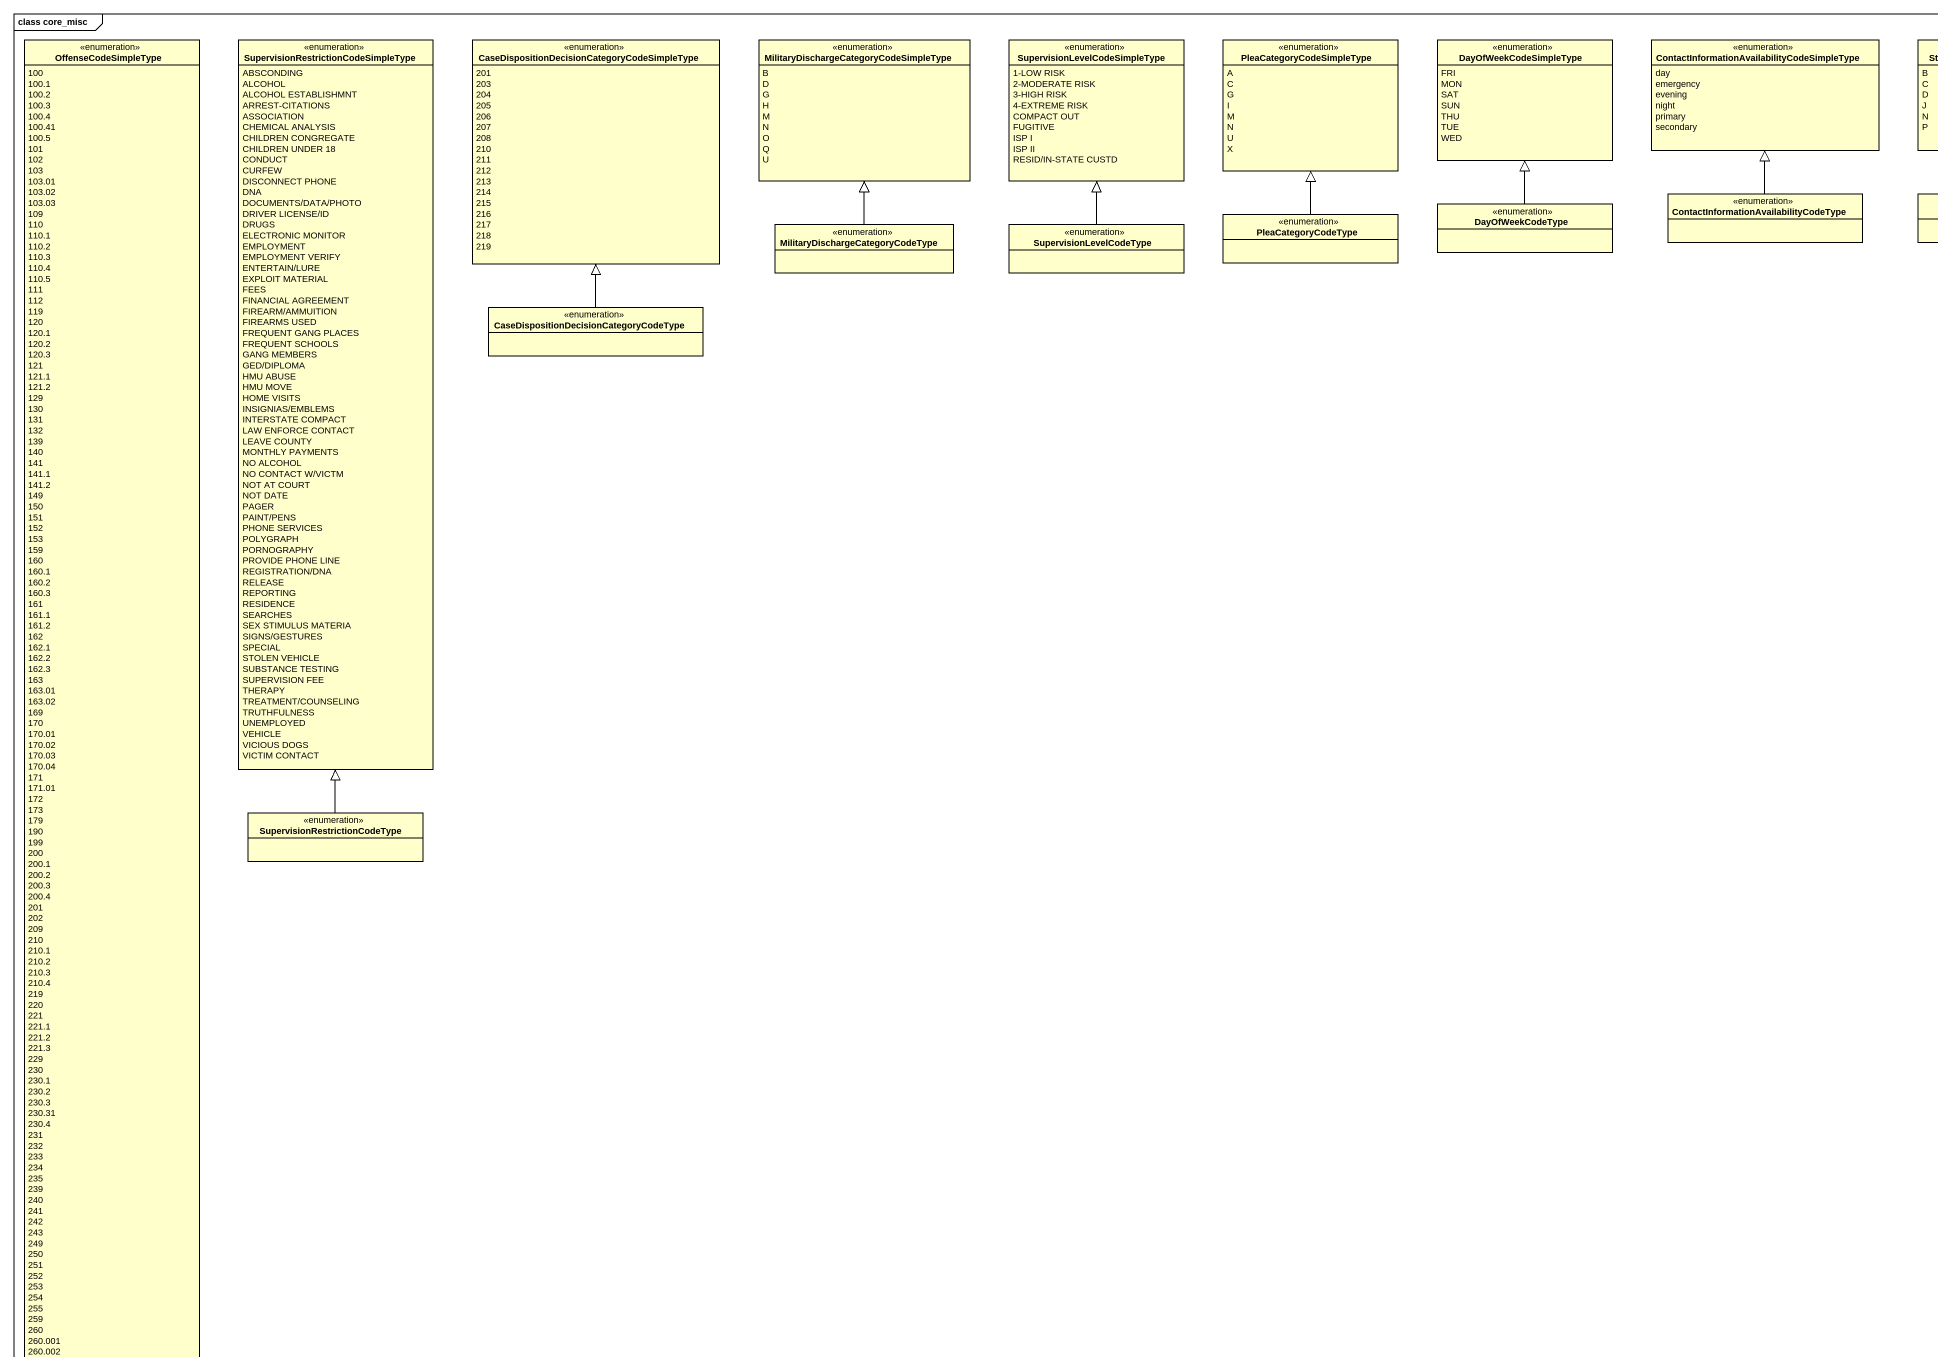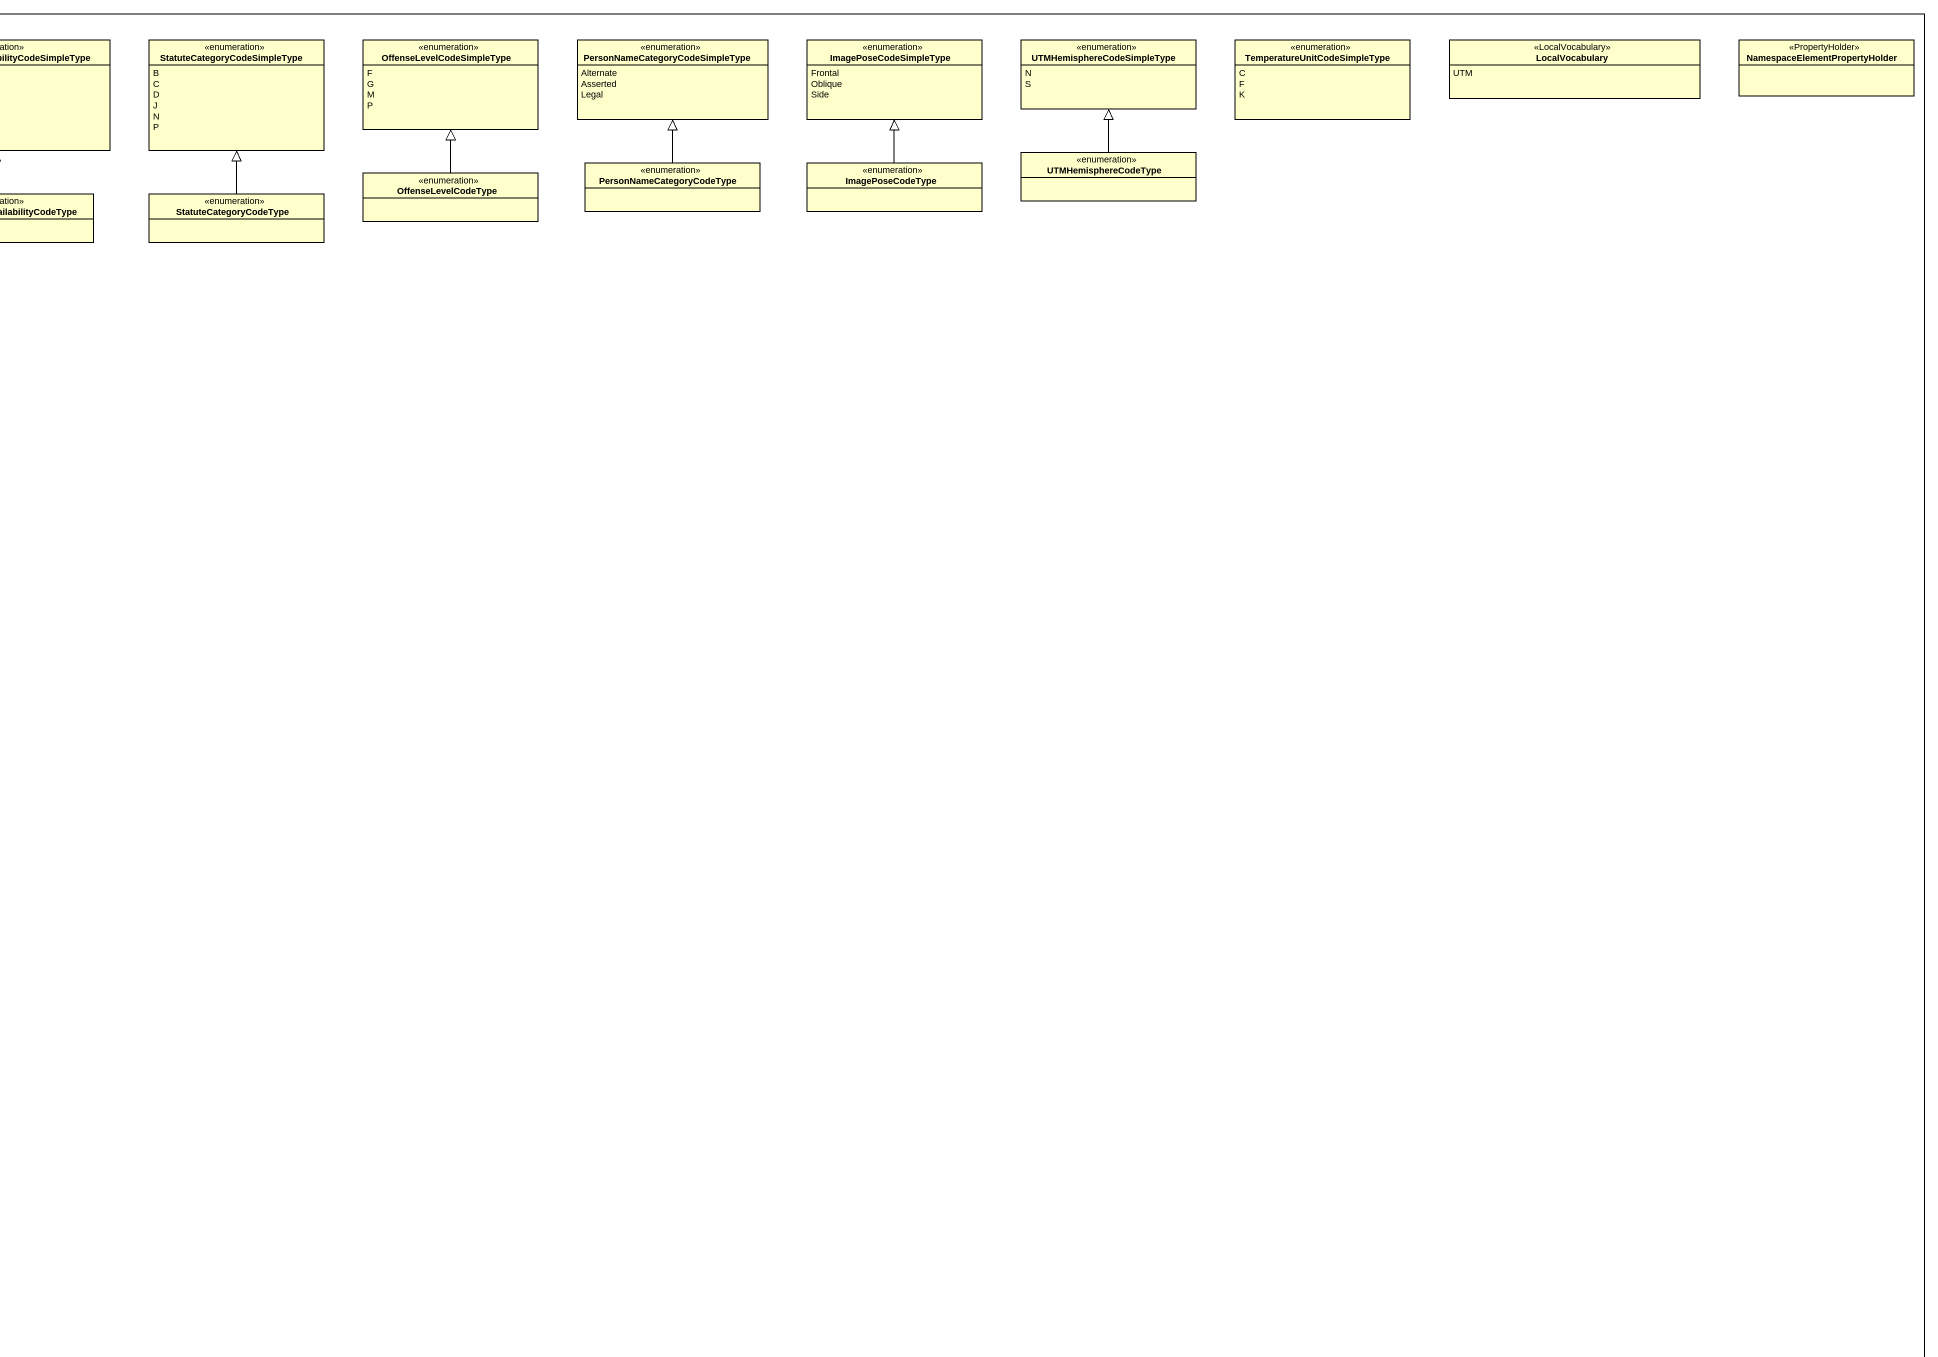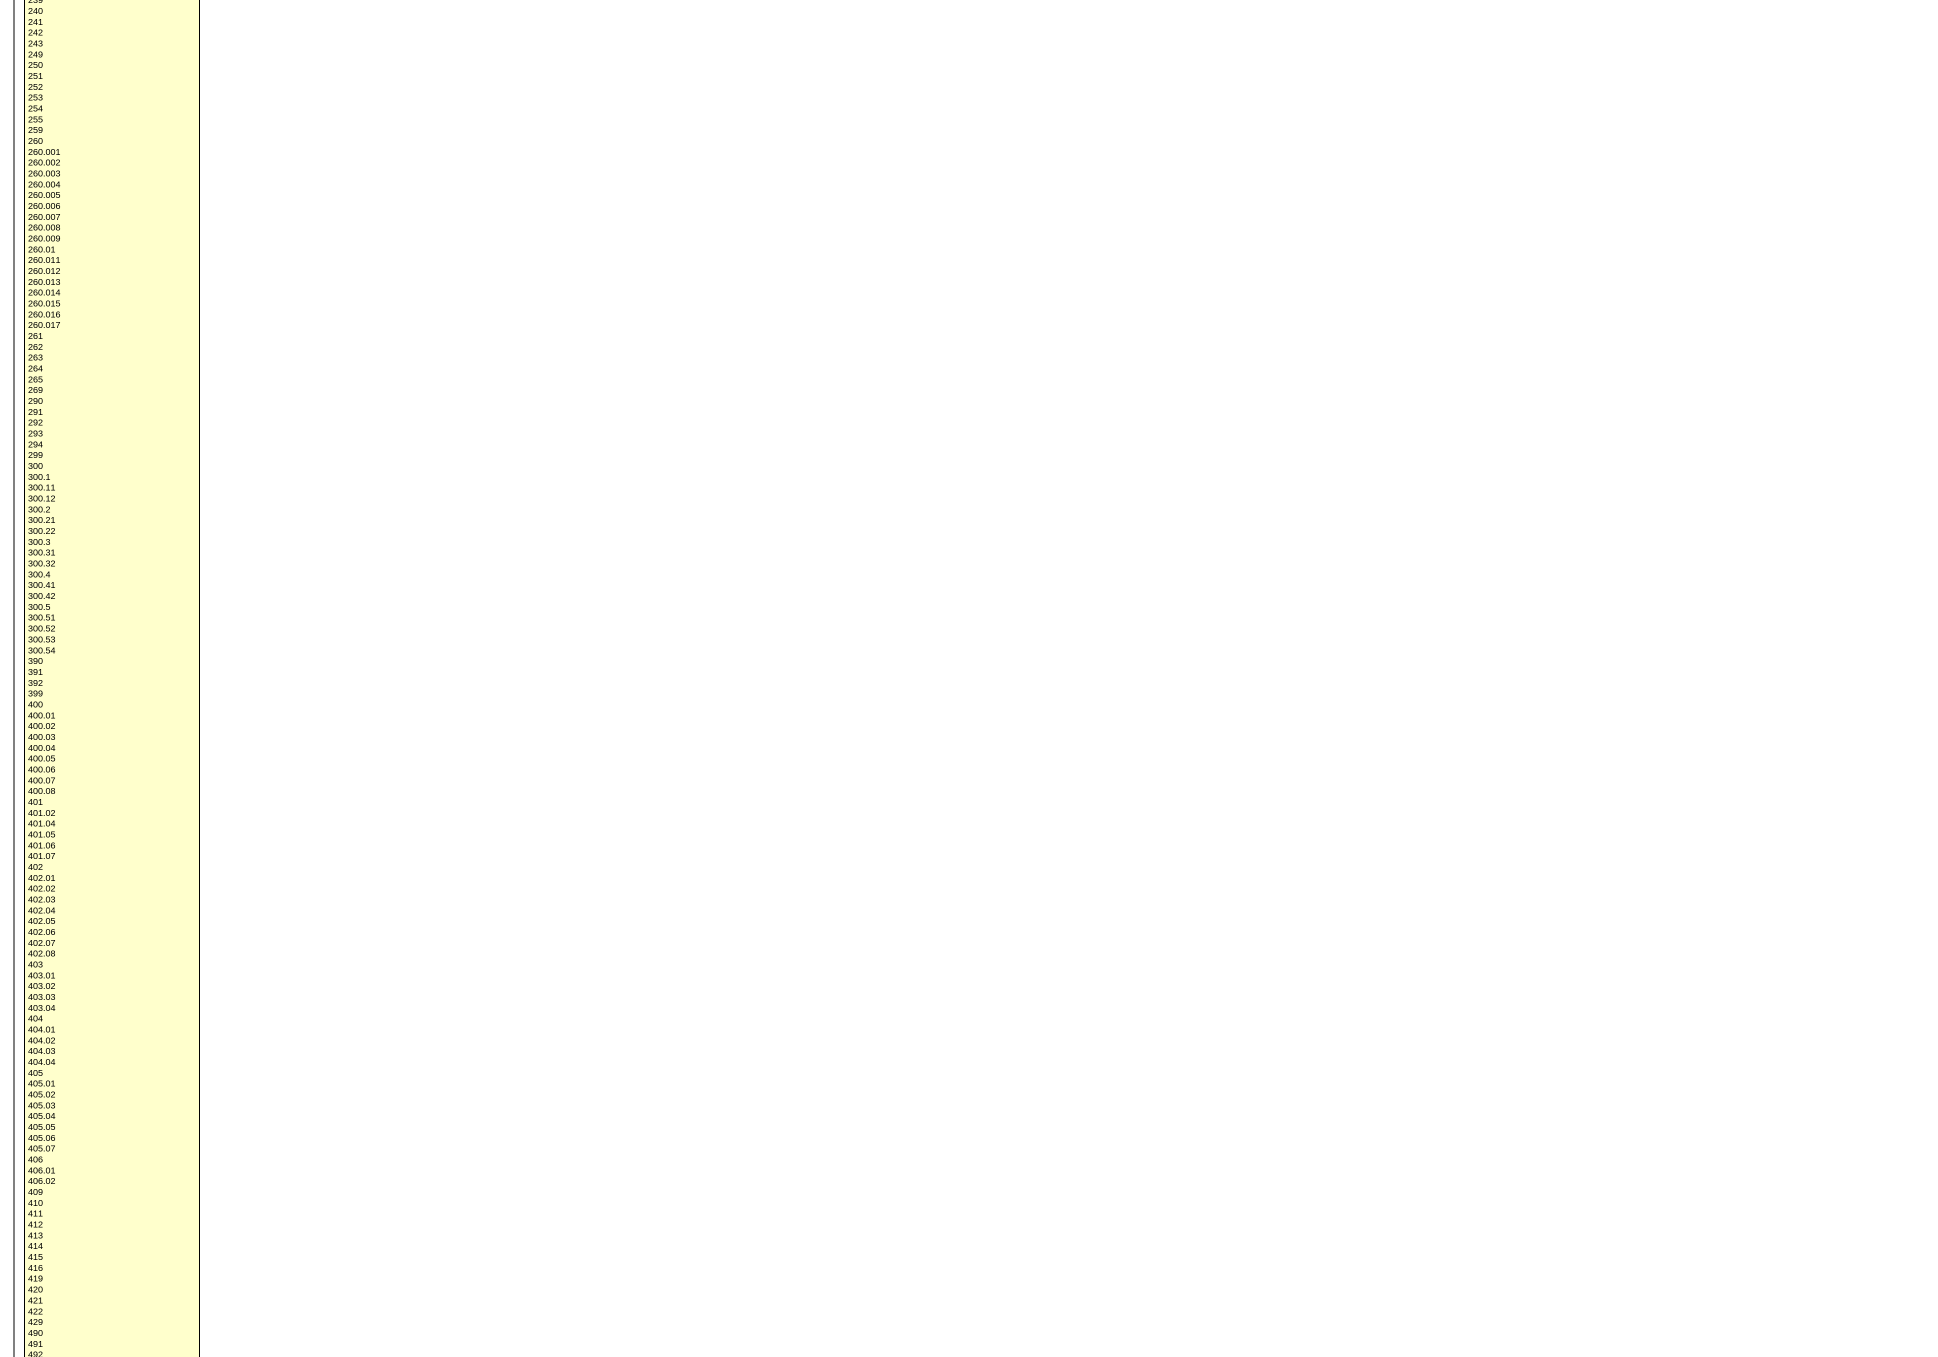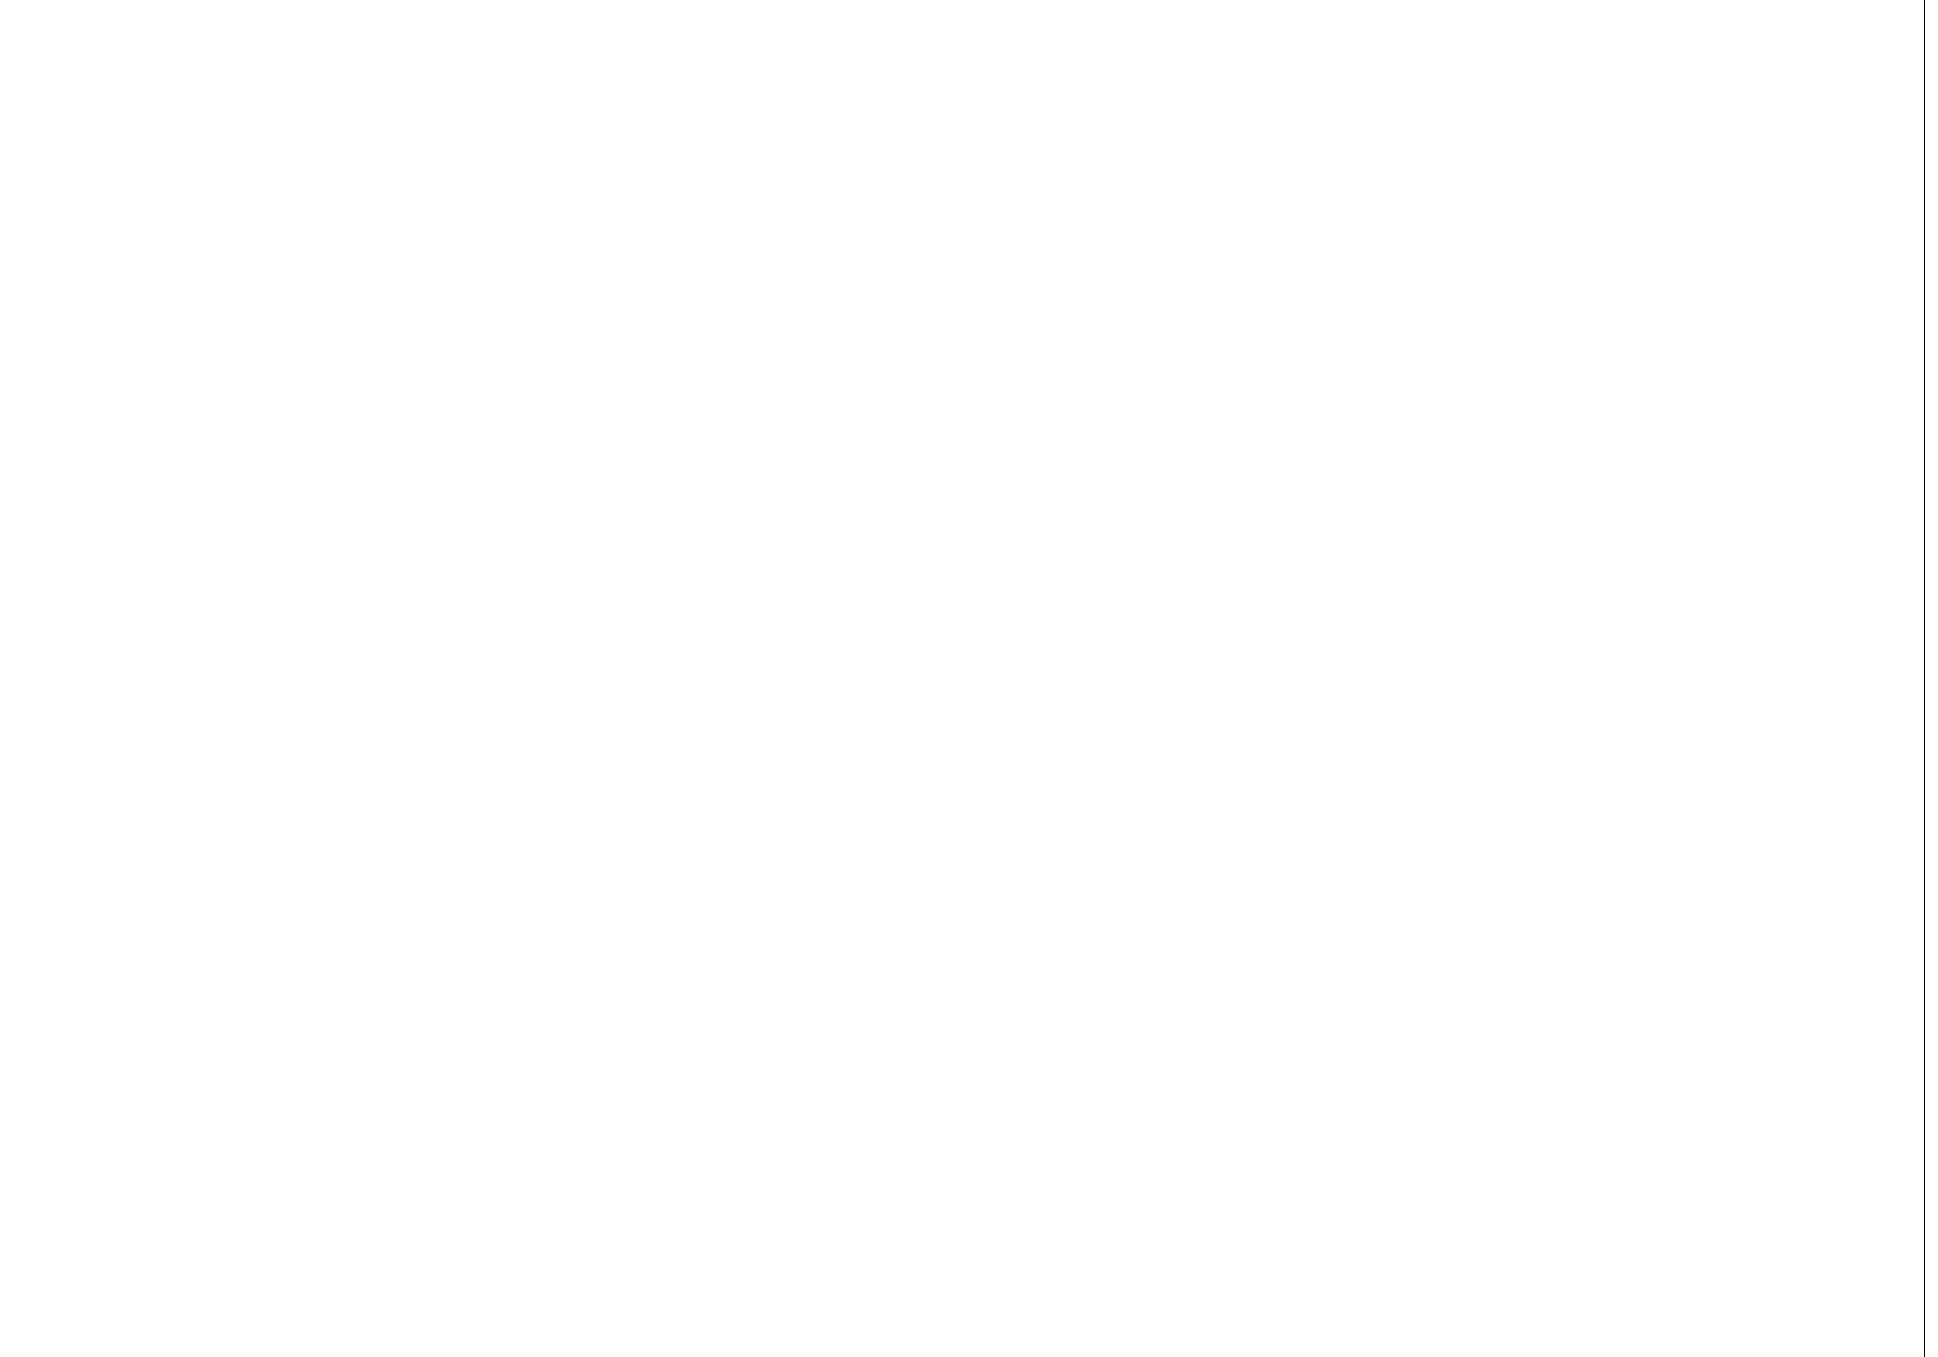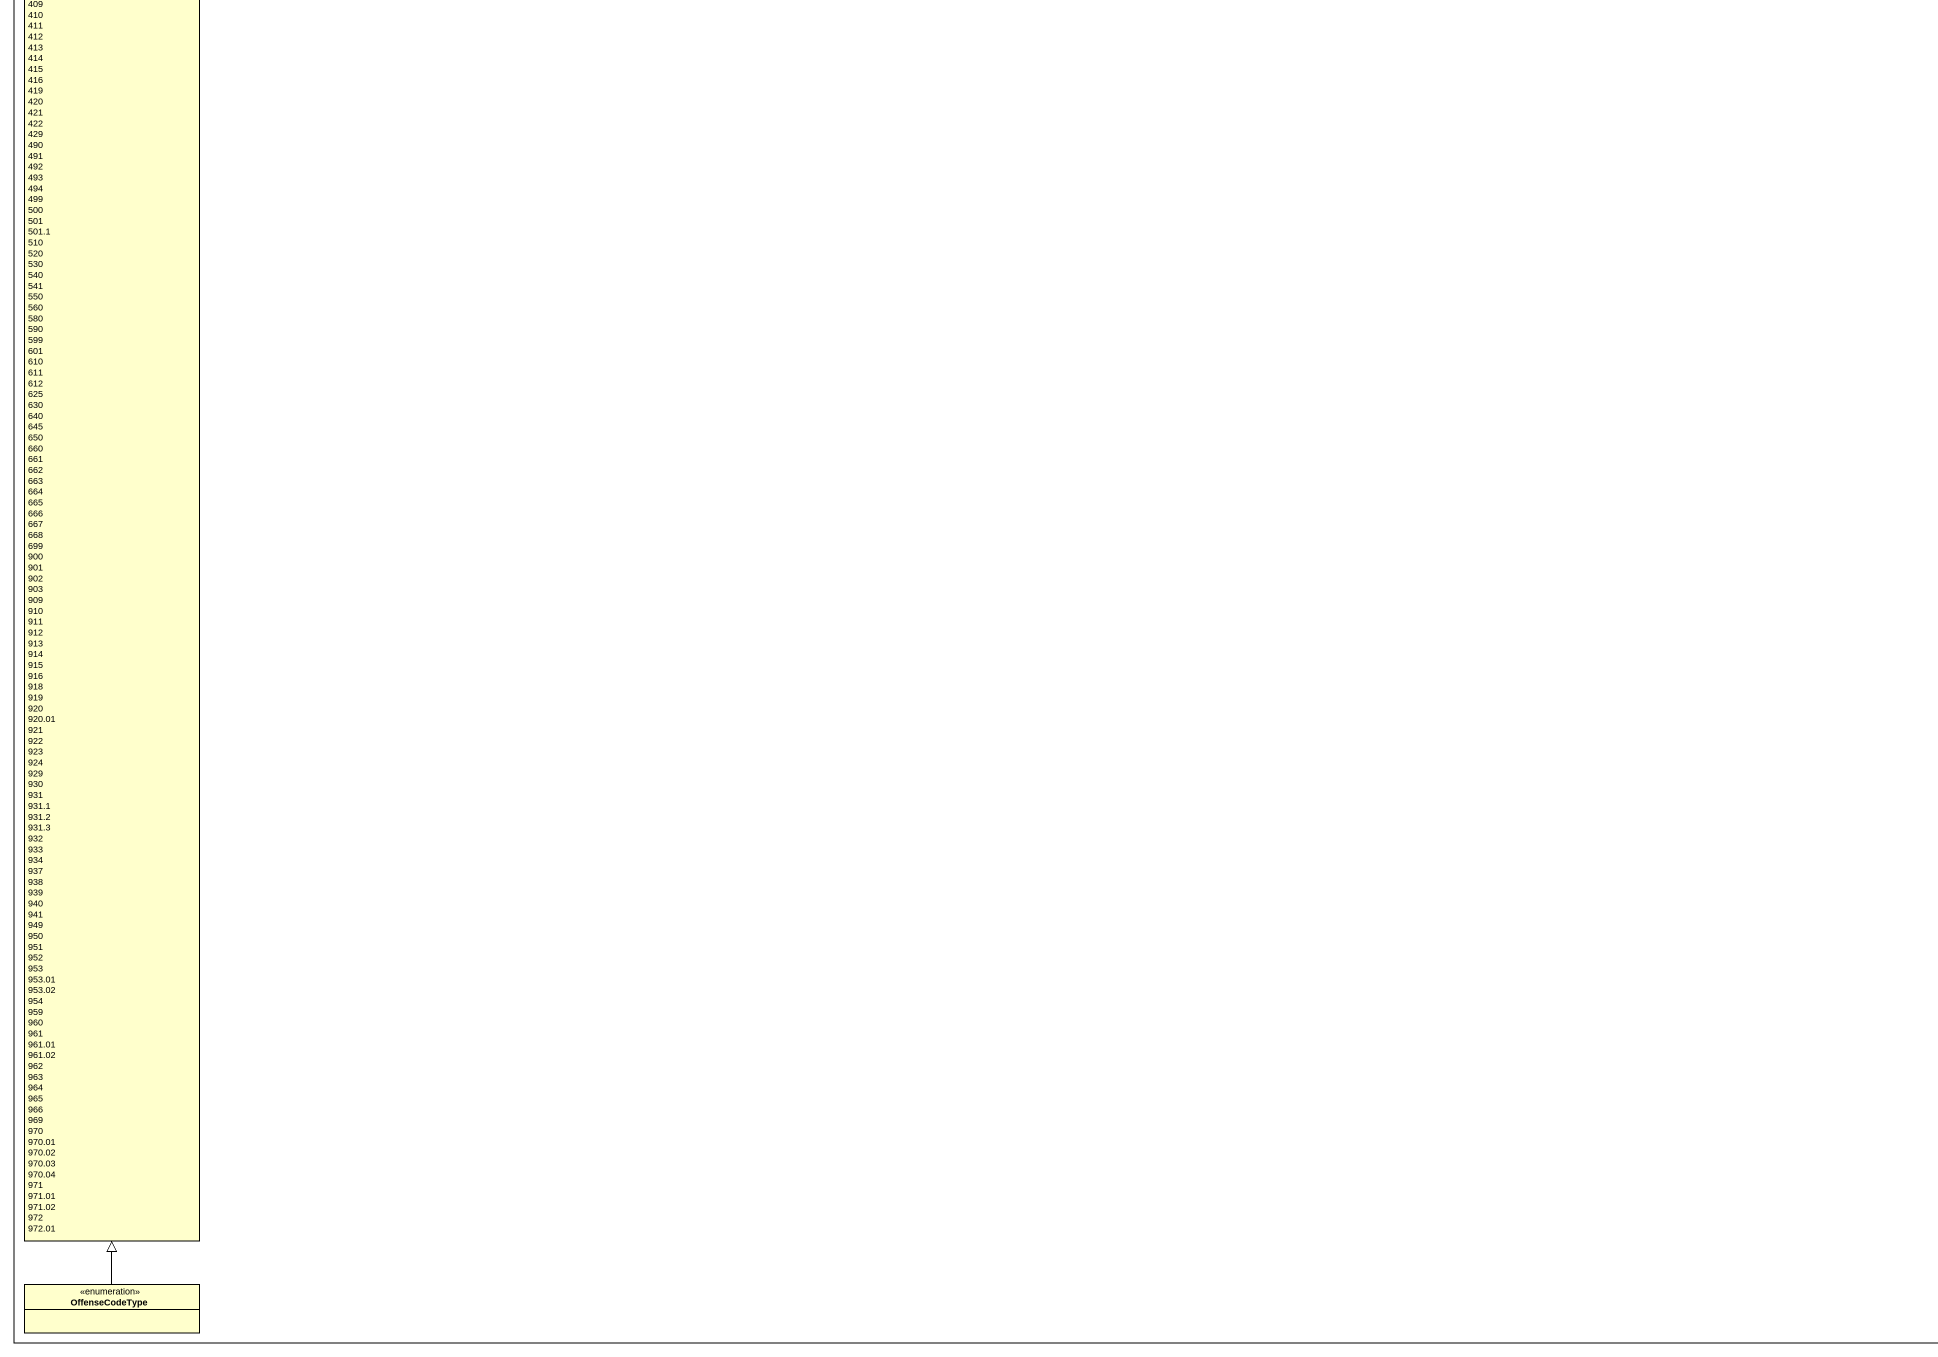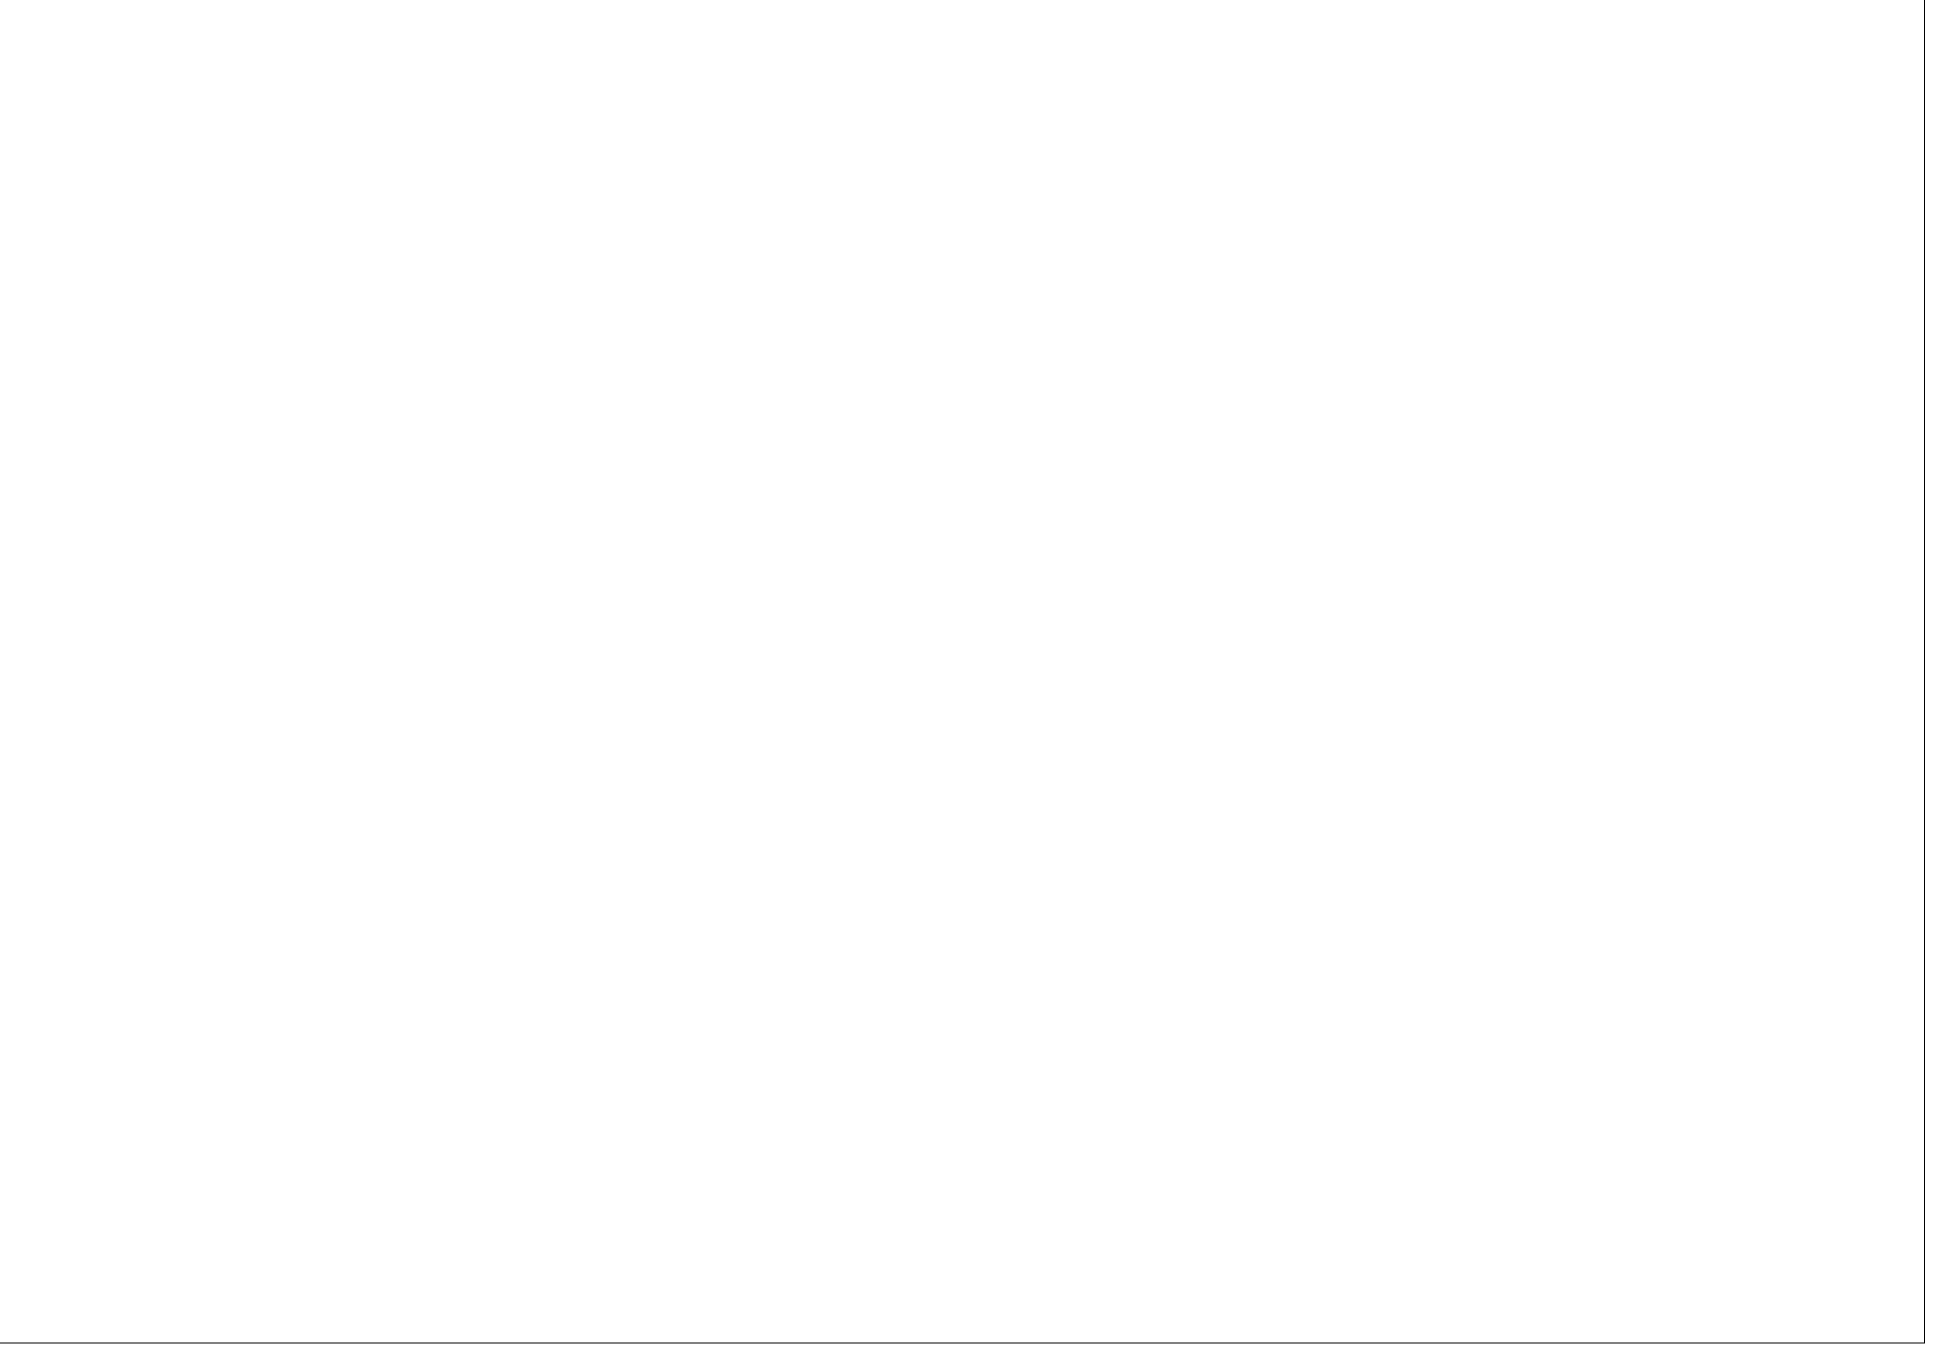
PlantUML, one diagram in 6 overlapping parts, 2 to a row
@startuml
mainframe class core_misc
hide circle
hide empty members
enum OffenseCodeSimpleType {
  100
  100.1
  100.2
  100.3
  100.4
  100.41
  100.5
  101
  102
  103
  103.01
  103.02
  103.03
  109
  110
  110.1
  110.2
  110.3
  110.4
  110.5
  111
  112
  119
  120
  120.1
  120.2
  120.3
  121
  121.1
  121.2
  129
  130
  131
  132
  139
  140
  141
  141.1
  141.2
  149
  150
  151
  152
  153
  159
  160
  160.1
  160.2
  160.3
  161
  161.1
  161.2
  162
  162.1
  162.2
  162.3
  163
  163.01
  163.02
  169
  170
  170.01
  170.02
  170.03
  170.04
  171
  171.01
  172
  173
  179
  190
  199
  200
  200.1
  200.2
  200.3
  200.4
  201
  202
  209
  210
  210.1
  210.2
  210.3
  210.4
  219
  220
  221
  221.1
  221.2
  221.3
  229
  230
  230.1
  230.2
  230.3
  230.31
  230.4
  231
  232
  233
  234
  235
  239
  240
  241
  242
  243
  249
  250
  251
  252
  253
  254
  255
  259
  260
  260.001
  260.002
  260.003
  260.004
  260.005
  260.006
  260.007
  260.008
  260.009
  260.01
  260.011
  260.012
  260.013
  260.014
  260.015
  260.016
  260.017
  261
  262
  263
  264
  265
  269
  290
  291
  292
  293
  294
  299
  300
  300.1
  300.11
  300.12
  300.2
  300.21
  300.22
  300.3
  300.31
  300.32
  300.4
  300.41
  300.42
  300.5
  300.51
  300.52
  300.53
  300.54
  390
  391
  392
  399
  400
  400.01
  400.02
  400.03
  400.04
  400.05
  400.06
  400.07
  400.08
  401
  401.02
  401.04
  401.05
  401.06
  401.07
  402
  402.01
  402.02
  402.03
  402.04
  402.05
  402.06
  402.07
  402.08
  403
  403.01
  403.02
  403.03
  403.04
  404
  404.01
  404.02
  404.03
  404.04
  405
  405.01
  405.02
  405.03
  405.04
  405.05
  405.06
  405.07
  406
  406.01
  406.02
  409
  410
  411
  412
  413
  414
  415
  416
  419
  420
  421
  422
  429
  490
  491
  492
  493
  494
  499
  500
  501
  501.1
  510
  520
  530
  540
  541
  550
  560
  580
  590
  599
  601
  610
  611
  612
  625
  630
  640
  645
  650
  660
  661
  662
  663
  664
  665
  666
  667
  668
  699
  900
  901
  902
  903
  909
  910
  911
  912
  913
  914
  915
  916
  918
  919
  920
  920.01
  921
  922
  923
  924
  929
  930
  931
  931.1
  931.2
  931.3
  932
  933
  934
  937
  938
  939
  940
  941
  949
  950
  951
  952
  953
  953.01
  953.02
  954
  959
  960
  961
  961.01
  961.02
  962
  963
  964
  965
  966
  969
  970
  970.01
  970.02
  970.03
  970.04
  971
  971.01
  971.02
  972
  972.01
}
enum "SupervisionRestrictionCodeSimpleType" as SupervisionRestrictionCodeSi {
  ABSCONDING
  ALCOHOL
  ALCOHOL ESTABLISHMNT
  ARREST-CITATIONS
  ASSOCIATION
  CHEMICAL ANALYSIS
  CHILDREN CONGREGATE
  CHILDREN UNDER 18
  CONDUCT
  CURFEW
  DISCONNECT PHONE
  DNA
  DOCUMENTS/DATA/PHOTO
  DRIVER LICENSE/ID
  DRUGS
  ELECTRONIC MONITOR
  EMPLOYMENT
  EMPLOYMENT VERIFY
  ENTERTAIN/LURE
  EXPLOIT MATERIAL
  FEES
  FINANCIAL AGREEMENT
  FIREARM/AMMUITION
  FIREARMS USED
  FREQUENT GANG PLACES
  FREQUENT SCHOOLS
  GANG MEMBERS
  GED/DIPLOMA
  HMU ABUSE
  HMU MOVE
  HOME VISITS
  INSIGNIAS/EMBLEMS
  INTERSTATE COMPACT
  LAW ENFORCE CONTACT
  LEAVE COUNTY
  MONTHLY PAYMENTS
  NO ALCOHOL
  NO CONTACT W/VICTM
  NOT AT COURT
  NOT DATE
  PAGER
  PAINT/PENS
  PHONE SERVICES
  POLYGRAPH
  PORNOGRAPHY
  PROVIDE PHONE LINE
  REGISTRATION/DNA
  RELEASE
  REPORTING
  RESIDENCE
  SEARCHES
  SEX STIMULUS MATERIA
  SIGNS/GESTURES
  SPECIAL
  STOLEN VEHICLE
  SUBSTANCE TESTING
  SUPERVISION FEE
  THERAPY
  TREATMENT/COUNSELING
  TRUTHFULNESS
  UNEMPLOYED
  VEHICLE
  VICIOUS DOGS
  VICTIM CONTACT
}
enum "CaseDispositionDecisionCategoryCodeSimpleType" as CaseDispositionDecisionCateg {
  201
  203
  204
  205
  206
  207
  208
  210
  211
  212
  213
  214
  215
  216
  217
  218
  219
}
enum "MilitaryDischargeCategoryCodeSimpleType" as MilitaryDischargeCategoryCod {
  B
  D
  G
  H
  M
  N
  O
  Q
  U
}
enum "SupervisionLevelCodeSimpleType" as SupervisionLevelCodeSimpleTy {
  1-LOW RISK
  2-MODERATE RISK
  3-HIGH RISK
  4-EXTREME RISK
  COMPACT OUT
  FUGITIVE
  ISP I
  ISP II
  RESID/IN-STATE CUSTD
}
enum PleaCategoryCodeSimpleType {
  A
  C
  G
  I
  M
  N
  U
  X
}
enum DayOfWeekCodeSimpleType {
  FRI
  MON
  SAT
  SUN
  THU
  TUE
  WED
}
enum "ContactInformationAvailabilityCodeSimpleType" as ContactInformationAvailabili {
  day
  emergency
  evening
  night
  primary
  secondary
}
enum "StatuteCategoryCodeSimpleType" as StatuteCategoryCodeSimpleTyp {
  B
  C
  D
  J
  N
  P
}
enum OffenseLevelCodeSimpleType {
  F
  G
  M
  P
}
enum "PersonNameCategoryCodeSimpleType" as PersonNameCategoryCodeSimple {
  Alternate
  Asserted
  Legal
}
enum ImagePoseCodeSimpleType {
  Frontal
  Oblique
  Side
}
enum UTMHemisphereCodeSimpleType {
  N
  S
}
enum "TemperatureUnitCodeSimpleType" as TemperatureUnitCodeSimpleTyp {
  C
  F
  K
}
enum LocalVocabulary <<LocalVocabulary>> {
  UTM
}
class "NamespaceElementPropertyHolder" as NamespaceElementPropertyHold <<PropertyHolder>>
enum OffenseLevelCodeType
enum PersonNameCategoryCodeType
enum ImagePoseCodeType
enum UTMHemisphereCodeType
enum PleaCategoryCodeType
enum DayOfWeekCodeType
enum "ContactInformationAvailabilityCodeType" as ContactInformationAvailabili_2
enum StatuteCategoryCodeType
enum "MilitaryDischargeCategoryCodeType" as MilitaryDischargeCategoryCod_2
enum SupervisionLevelCodeType
enum "CaseDispositionDecisionCategoryCodeType" as CaseDispositionDecisionCateg_2
enum "SupervisionRestrictionCodeType" as SupervisionRestrictionCodeTy
enum OffenseCodeType
OffenseLevelCodeType -up-|> OffenseLevelCodeSimpleType
PersonNameCategoryCodeType -up-|> PersonNameCategoryCodeSimple
ImagePoseCodeType -up-|> ImagePoseCodeSimpleType
UTMHemisphereCodeType -up-|> UTMHemisphereCodeSimpleType
PleaCategoryCodeType -up-|> PleaCategoryCodeSimpleType
DayOfWeekCodeType -up-|> DayOfWeekCodeSimpleType
ContactInformationAvailabili_2 -up-|> ContactInformationAvailabili
StatuteCategoryCodeType -up-|> StatuteCategoryCodeSimpleTyp
MilitaryDischargeCategoryCod_2 -up-|> MilitaryDischargeCategoryCod
SupervisionLevelCodeType -up-|> SupervisionLevelCodeSimpleTy
CaseDispositionDecisionCateg_2 -up-|> CaseDispositionDecisionCateg
SupervisionRestrictionCodeTy -up-|> SupervisionRestrictionCodeSi
OffenseCodeType -up-|> OffenseCodeSimpleType
@enduml
